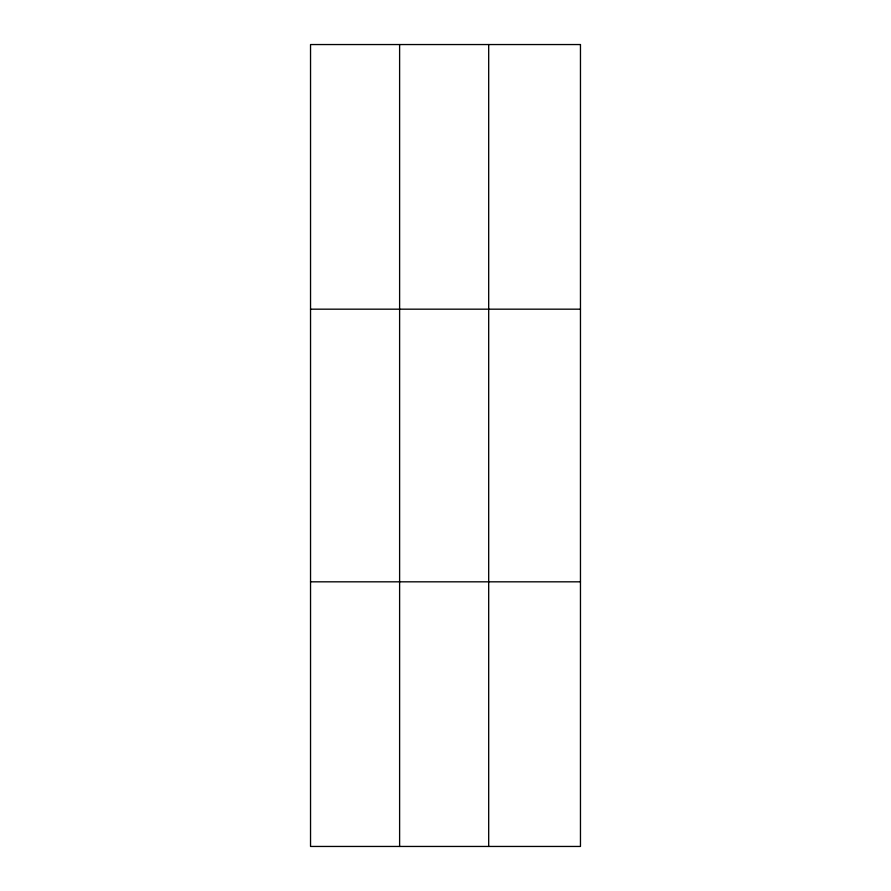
<?xml version="1.0" encoding="UTF-8"?>
<svg xmlns="http://www.w3.org/2000/svg" width="891" height="891" viewBox="0 0 891 891"><rect width="100%" height="100%" fill="white"/><g stroke="black" fill="none" stroke-linecap="round" stroke-linejoin="round"><path stroke-width="1.34" d="M399.614 44.55L399.614 846.45M488.691 44.55L488.691 846.45M310.536 309.177L580.464 309.177M310.536 581.823L580.464 581.823M580.464 44.55L580.464 846.45L310.536 846.45L310.536 44.55L580.464 44.55"/></g></svg>
